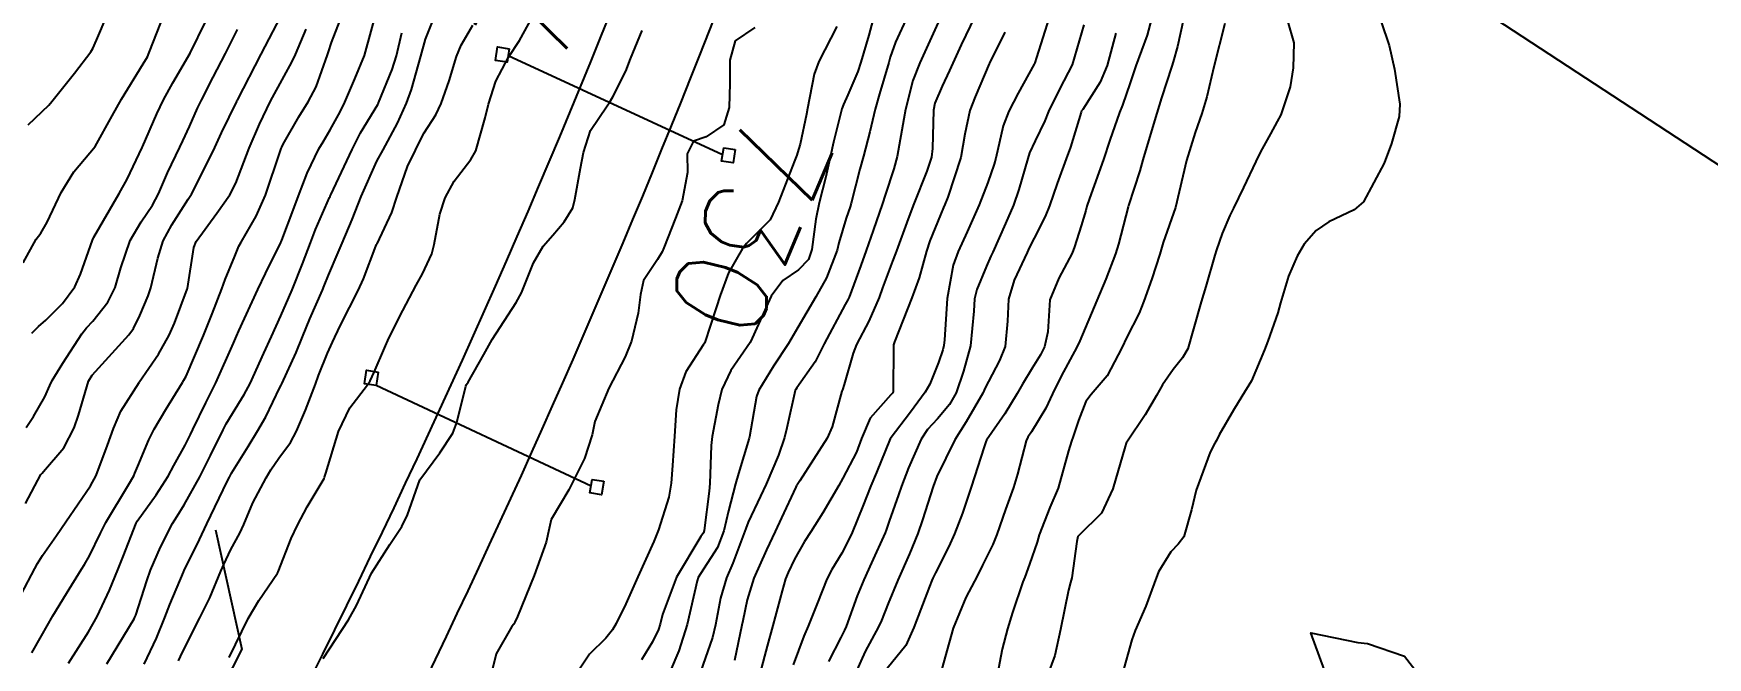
# Model space of a CAD drawing. Header units: metres. Extents: x 318500 to 325275, y 7408834 to 7428799.
# Drawn here: x 320228.5 to 320299.7, y 7412230.3 to 7412256.8 of the extents above; entities that cross this region are included whole.
import ezdxf
from ezdxf.enums import TextEntityAlignment as Align

# ---------------------------------------------------------------- set-up
doc = ezdxf.new("R2010")
doc.units = ezdxf.units.M
doc.header["$MEASUREMENT"] = 0
doc.linetypes.add('CONTINUO', pattern=[0])
for name, color, linetype in [('Cotas', 45, 'Continuous'), ('Curvas de Nivel 1m', 11, 'Continuous'), ('Curvas de Nivel 5m', 15, 'Continuous'), ('Linha Férrea', 20, 'Continuous'), ('Pontes_Viadutos_Tubos', 190, 'Continuous'), ('Pórticos', 45, 'Continuous'), ('TEXTO', 45, 'Continuous')]:
    doc.layers.add(name, color=color, linetype=linetype)
doc.styles.add('Style-STANDARD', font='STANDARD.shx')

msp = doc.modelspace()

# ---------------------------------------------------------------- linework, layer by layer
at = {"layer": 'Curvas de Nivel 1m', "flags": 128}
for points, elevation in [([(320228.144, 7412236.821), (320228.803, 7412238.051), (320228.856, 7412238.115), (320228.922, 7412238.179), (320229.783, 7412239.191), (320230.223, 7412240.031), (320230.406, 7412240.581), (320230.833, 7412242.022), (320230.983, 7412242.281), (320232.549, 7412243.997), (320232.739, 7412244.259), (320233.012, 7412244.818), (320233.363, 7412245.648), (320233.481, 7412245.985), (320233.787, 7412247.244), (320234.009, 7412247.981), (320234.374, 7412248.67), (320235.078, 7412249.755), (320235.212, 7412249.968), (320235.356, 7412250.238), (320236.202, 7412251.954), (320236.497, 7412252.571), (320237.14, 7412253.908), (320237.148, 7412253.931), (320237.165, 7412253.964), (320238.173, 7412255.925), (320239.189, 7412257.852)], 723), ([(320228.263, 7412252.918), (320229.136, 7412253.76), (320229.276, 7412253.91), (320229.387, 7412254.046), (320230.229, 7412255.112), (320230.936, 7412256.023), (320231.02, 7412256.164), (320231.167, 7412256.514), (320231.622, 7412257.575)], 719), ([(320228.424, 7412244.056), (320228.707, 7412244.35), (320229.008, 7412244.612), (320229.73, 7412245.329), (320230.248, 7412246.032), (320230.496, 7412246.57), (320231.002, 7412248.021), (320231.061, 7412248.149), (320232.135, 7412250.004), (320232.475, 7412250.613), (320233.109, 7412251.949), (320233.122, 7412251.977), (320233.732, 7412253.383), (320234.017, 7412253.981), (320234.417, 7412254.708), (320235.16, 7412255.97), (320235.818, 7412257.323)], 721), ([(320229.974, 7412230.033), (320230.833, 7412231.363), (320231.201, 7412232.015), (320231.73, 7412233.134), (320232.078, 7412234.002), (320232.306, 7412234.571), (320232.856, 7412235.991), (320232.901, 7412236.067), (320233.707, 7412237.187), (320234.219, 7412237.977), (320234.468, 7412238.433), (320234.94, 7412239.298), (320235.165, 7412239.749), (320235.266, 7412239.965), (320235.823, 7412241.101), (320236.253, 7412241.951), (320236.997, 7412243.641), (320237.125, 7412243.938), (320237.227, 7412244.16), (320238.042, 7412245.925), (320238.357, 7412246.604), (320239.012, 7412247.911), (320239.028, 7412247.943), (320239.062, 7412248.022), (320239.583, 7412249.404), (320239.764, 7412249.903), (320240.13, 7412250.869), (320240.637, 7412251.895), (320240.815, 7412252.193), (320241.122, 7412252.706), (320241.545, 7412253.473), (320241.739, 7412253.881), (320242.159, 7412254.871), (320242.571, 7412255.869), (320243.108, 7412257.78)], 726), ([(320233.195, 7412229.986), (320233.719, 7412231.093), (320234.081, 7412231.978), (320234.292, 7412232.532), (320234.869, 7412233.903), (320234.892, 7412233.948), (320234.901, 7412233.97), (320235.555, 7412235.296), (320235.862, 7412235.956), (320236.735, 7412237.76), (320236.832, 7412237.941), (320236.861, 7412238.001), (320236.923, 7412238.111), (320237.622, 7412239.248), (320238.041, 7412239.924), (320238.372, 7412240.506), (320238.978, 7412241.746), (320239.031, 7412241.858), (320239.055, 7412241.909), (320239.667, 7412243.237), (320239.938, 7412243.901), (320240.25, 7412244.666), (320240.785, 7412245.892), (320240.856, 7412246.068), (320241.04, 7412246.53), (320241.453, 7412247.485), (320241.626, 7412247.882), (320242.056, 7412248.894), (320242.44, 7412249.87), (320243.105, 7412251.376), (320243.364, 7412251.856), (320243.984, 7412252.99), (320244.369, 7412253.842), (320244.57, 7412254.417), (320244.967, 7412255.833), (320245.177, 7412256.559), (320245.538, 7412257.475)], 728), ([(320234.658, 7412230.135), (320234.825, 7412230.504), (320235.574, 7412231.959), (320235.99, 7412232.816), (320236.466, 7412233.946), (320236.585, 7412234.234), (320236.884, 7412234.869), (320237.267, 7412235.561), (320237.438, 7412235.932), (320237.828, 7412236.845), (320238.394, 7412237.918), (320238.588, 7412238.253), (320238.933, 7412238.744), (320239.433, 7412239.417), (320239.686, 7412239.903), (320240.067, 7412240.795), (320240.493, 7412241.895), (320240.623, 7412242.256), (320241, 7412243.216), (320241.219, 7412243.675), (320241.32, 7412243.885), (320241.562, 7412244.429), (320242.311, 7412245.871), (320242.538, 7412246.367), (320243.058, 7412247.758), (320243.093, 7412247.826), (320243.109, 7412247.859), (320243.742, 7412249.188), (320243.959, 7412249.847), (320244.411, 7412251.148), (320244.744, 7412251.835), (320244.865, 7412252.083), (320245.121, 7412252.572), (320245.616, 7412253.342), (320245.843, 7412253.823), (320246.182, 7412254.792), (320246.495, 7412255.817), (320246.684, 7412256.306), (320247.183, 7412257.159)], 729), ([(320264.264, 7412257.579), (320264.038, 7412256.725), (320263.696, 7412255.585), (320263.566, 7412255.184), (320263.149, 7412254.197), (320262.957, 7412253.778), (320262.892, 7412253.594), (320262.542, 7412252.176), (320262.409, 7412251.601), (320262.205, 7412250.708), (320261.925, 7412249.607), (320261.78, 7412248.909), (320261.618, 7412247.612), (320261.475, 7412247.193), (320261.047, 7412246.754), (320260.376, 7412246.294), (320259.882, 7412245.637), (320259.01, 7412243.695), (320258.996, 7412243.665), (320258.173, 7412242.477), (320257.785, 7412241.662), (320257.624, 7412241.009), (320257.365, 7412239.666), (320257.326, 7412239.287), (320257.276, 7412237.667), (320257.246, 7412237.346), (320257.026, 7412235.669), (320256.997, 7412235.571), (320256.896, 7412235.416), (320255.85, 7412233.685), (320255.26, 7412232.099), (320255.161, 7412231.695), (320255.083, 7412231.46), (320254.839, 7412230.945), (320254.36, 7412230.174)], 729), ([(320265.695, 7412257.562), (320265.179, 7412256.425), (320264.952, 7412255.793), (320264.887, 7412255.573), (320264.496, 7412254.231), (320264.308, 7412253.578), (320264.081, 7412252.625), (320263.812, 7412251.583), (320263.66, 7412251.029), (320263.285, 7412249.588), (320263.238, 7412249.439), (320263.08, 7412248.953), (320262.764, 7412247.895), (320262.689, 7412247.596), (320262.237, 7412246.407), (320261.778, 7412245.609), (320261.017, 7412244.305), (320260.626, 7412243.626), (320259.977, 7412242.654), (320259.358, 7412241.644), (320259.256, 7412241.366), (320258.962, 7412239.65), (320258.949, 7412239.599), (320258.491, 7412238.098), (320258.372, 7412237.656), (320258.063, 7412236.509), (320257.862, 7412235.66), (320257.6, 7412234.952), (320256.872, 7412233.825), (320256.775, 7412233.671), (320256.728, 7412233.531), (320256.312, 7412231.678), (320255.96, 7412230.556), (320255.588, 7412229.688)], 728), ([(320267.064, 7412257.417), (320266.208, 7412255.554), (320265.918, 7412254.8), (320265.596, 7412253.563), (320265.528, 7412253.17), (320265.249, 7412251.568), (320265.105, 7412251.044), (320264.74, 7412249.927), (320264.623, 7412249.575), (320264.218, 7412248.433), (320263.921, 7412247.581), (320263.695, 7412246.939), (320263.197, 7412245.588), (320263.145, 7412245.473), (320263.027, 7412245.277), (320262.14, 7412243.603), (320261.759, 7412242.848), (320260.982, 7412241.735), (320260.932, 7412241.669), (320260.909, 7412241.621), (320260.547, 7412240.035), (320260.446, 7412239.628), (320260.189, 7412238.878), (320259.667, 7412237.639), (320259.433, 7412237.132), (320258.906, 7412236.024), (320258.8, 7412235.752), (320258.767, 7412235.651), (320258.257, 7412234.279), (320257.988, 7412233.659), (320257.727, 7412232.796), (320257.513, 7412231.663), (320257.38, 7412231.127), (320256.88, 7412229.669)], 727), ([(320268.547, 7412257.52), (320267.964, 7412256.315), (320267.609, 7412255.533), (320267.47, 7412255.231), (320267.155, 7412254.565), (320266.848, 7412253.841), (320266.793, 7412253.545), (320266.753, 7412251.908), (320266.705, 7412251.546), (320266.506, 7412250.951), (320265.961, 7412249.557), (320265.713, 7412248.928), (320265.218, 7412247.568), (320265.176, 7412247.45), (320265.053, 7412247.118), (320264.628, 7412245.982), (320264.482, 7412245.575), (320264.035, 7412244.565), (320263.521, 7412243.585), (320263.373, 7412243.218), (320262.984, 7412241.875), (320262.916, 7412241.656), (320262.897, 7412241.591), (320262.474, 7412240.08), (320262.265, 7412239.6), (320261.098, 7412237.783), (320260.985, 7412237.619), (320260.963, 7412237.586), (320260.929, 7412237.522), (320260.32, 7412236.218), (320260.048, 7412235.633), (320259.679, 7412234.847), (320259.146, 7412233.646), (320258.861, 7412232.721), (320258.673, 7412231.831), (320258.637, 7412231.652), (320258.328, 7412230.154)], 726), ([(320271.715, 7412257.482), (320271.173, 7412255.786), (320271.102, 7412255.56), (320271.075, 7412255.491), (320270.392, 7412254.257), (320269.999, 7412253.501), (320269.763, 7412252.871), (320269.44, 7412251.507), (320269.37, 7412251.245), (320269.1, 7412250.471), (320268.729, 7412249.515), (320268.23, 7412248.365), (320267.846, 7412247.528), (320267.635, 7412246.947), (320267.367, 7412245.535), (320267.262, 7412243.785), (320267.235, 7412243.537), (320267.192, 7412243.353), (320266.999, 7412242.819), (320266.631, 7412241.9), (320266.441, 7412241.548), (320265.817, 7412240.707), (320264.95, 7412239.57), (320264.366, 7412238.145), (320264.129, 7412237.578), (320263.784, 7412236.714), (320263.331, 7412235.586), (320263.194, 7412235.288), (320262.887, 7412234.706), (320262.46, 7412234.012), (320262.245, 7412233.599), (320261.858, 7412232.603), (320261.454, 7412231.611), (320261.273, 7412231.184), (320260.825, 7412229.964)], 724), ([(320273.187, 7412257.164), (320272.699, 7412255.467), (320272.169, 7412254.46), (320271.684, 7412253.482), (320271.525, 7412253.094), (320271.121, 7412252.243), (320270.878, 7412251.728), (320270.802, 7412251.493), (320270.428, 7412250.166), (320270.191, 7412249.499), (320269.862, 7412248.718), (320269.321, 7412247.507), (320269.237, 7412247.329), (320269.051, 7412246.913), (320268.631, 7412245.921), (320268.54, 7412245.517), (320268.504, 7412244.997), (320268.362, 7412243.52), (320268.075, 7412242.443), (320267.752, 7412241.528), (320267.478, 7412241.027), (320266.963, 7412240.427), (320266.537, 7412239.965), (320266.262, 7412239.55), (320265.723, 7412238.343), (320265.424, 7412237.563), (320265.298, 7412237.191), (320264.907, 7412236.064), (320264.779, 7412235.694), (320264.73, 7412235.572), (320264.154, 7412234.304), (320263.823, 7412233.58), (320263.544, 7412232.902), (320263.07, 7412231.588), (320263.003, 7412231.433), (320262.843, 7412231.122), (320262.317, 7412230.109)], 723), ([(320276.069, 7412257.421), (320275.879, 7412256.727), (320275.404, 7412255.428), (320275.342, 7412255.254), (320275.159, 7412254.709), (320274.829, 7412253.751), (320274.711, 7412253.436), (320274.295, 7412252.27), (320274.023, 7412251.446), (320273.432, 7412249.793), (320273.321, 7412249.457), (320273.269, 7412249.276), (320273.077, 7412248.622), (320272.799, 7412247.728), (320272.696, 7412247.465), (320272.124, 7412246.393), (320271.739, 7412245.479), (320271.652, 7412244.116), (320271.51, 7412243.482), (320271.345, 7412243.145), (320270.996, 7412242.567), (320270.58, 7412241.9), (320270.346, 7412241.496), (320269.832, 7412240.637), (320269.051, 7412239.509), (320269.015, 7412239.444), (320268.947, 7412239.234), (320268.395, 7412237.518), (320268.028, 7412236.409), (320267.69, 7412235.528), (320267.437, 7412234.987), (320266.875, 7412233.876), (320266.769, 7412233.644), (320266.727, 7412233.542), (320266.619, 7412233.295), (320265.949, 7412231.554), (320265.609, 7412230.788), (320264.823, 7412229.801)], 721), ([(320279.188, 7412257.223), (320278.723, 7412255.387), (320278.43, 7412254.112), (320278.213, 7412253.394), (320277.934, 7412252.592), (320277.565, 7412251.403), (320277.09, 7412249.41), (320276.569, 7412247.913), (320276.418, 7412247.416), (320276.087, 7412246.377), (320275.744, 7412245.423), (320275.538, 7412244.912), (320275.015, 7412243.885), (320274.803, 7412243.433), (320274.179, 7412242.255), (320273.502, 7412241.452), (320273.279, 7412241.152), (320272.963, 7412240.354), (320272.741, 7412239.675), (320272.664, 7412239.464), (320272.542, 7412239.062), (320272.099, 7412237.472), (320271.743, 7412236.652), (320271.29, 7412235.484), (320271.199, 7412235.182), (320270.881, 7412234.249), (320270.672, 7412233.693), (320270.596, 7412233.493), (320270.16, 7412232.193), (320269.942, 7412231.499), (320269.71, 7412230.628), (320269.499, 7412229.503)], 719), ([(320281.851, 7412257.343), (320282.122, 7412256.399), (320282.105, 7412255.341), (320281.971, 7412254.529), (320281.572, 7412253.346), (320281.424, 7412253.058), (320281.128, 7412252.534), (320280.709, 7412251.764), (320280.506, 7412251.359), (320279.984, 7412250.252), (320279.556, 7412249.373), (320279.402, 7412249.058), (320279.074, 7412248.293), (320278.839, 7412247.608), (320278.771, 7412247.384), (320278.385, 7412246.044), (320278.18, 7412245.393), (320277.863, 7412244.242), (320277.61, 7412243.401), (320277.39, 7412243.018), (320276.997, 7412242.513), (320276.536, 7412241.865), (320276.275, 7412241.417), (320275.8, 7412240.589), (320275.023, 7412239.429), (320274.994, 7412239.385), (320274.948, 7412239.248), (320274.423, 7412237.438), (320273.948, 7412236.411), (320272.971, 7412235.459), (320272.934, 7412235.425), (320272.896, 7412235.201), (320272.677, 7412233.658), (320272.628, 7412233.464), (320272.538, 7412233.136), (320272.201, 7412231.47), (320271.952, 7412230.354), (320271.634, 7412229.478)], 718), ([(320285.848, 7412257.29), (320286.187, 7412256.292), (320286.413, 7412255.281), (320286.634, 7412253.791), (320286.604, 7412253.278), (320286.279, 7412252.126), (320285.969, 7412251.287), (320285.093, 7412249.649), (320284.695, 7412249.306), (320283.609, 7412248.795), (320283.077, 7412248.432), (320282.56, 7412247.843), (320282.263, 7412247.338), (320281.901, 7412246.488), (320281.562, 7412245.345), (320281.451, 7412244.921), (320281.014, 7412243.72), (320280.881, 7412243.352), (320280.32, 7412242.03), (320279.911, 7412241.366), (320279.557, 7412240.785), (320278.955, 7412239.74), (320278.832, 7412239.502), (320278.768, 7412239.383), (320278.567, 7412239.006), (320277.968, 7412237.394), (320277.767, 7412236.548), (320277.438, 7412235.402), (320277.209, 7412235.092), (320276.89, 7412234.764), (320276.372, 7412233.921), (320276.185, 7412233.417), (320275.829, 7412232.452), (320275.381, 7412231.425), (320275.239, 7412231.031), (320274.822, 7412229.558)], 717), ([(320227.958, 7412232.955), (320228.546, 7412234.053), (320228.661, 7412234.264), (320228.878, 7412234.609), (320229.467, 7412235.465), (320229.862, 7412236.036), (320230.916, 7412237.575), (320231.15, 7412238.017), (320231.643, 7412239.306), (320231.893, 7412240.006), (320232.21, 7412240.752), (320232.98, 7412241.962), (320232.992, 7412241.978), (320233.804, 7412243.17), (320234.264, 7412243.977), (320234.491, 7412244.492), (320235.029, 7412245.928), (320235.042, 7412245.958), (320235.313, 7412247.71), (320235.416, 7412247.965), (320236.287, 7412249.161), (320236.839, 7412249.944), (320237.095, 7412250.444), (320237.671, 7412251.932), (320238.106, 7412252.944), (320238.578, 7412253.918), (320239.156, 7412254.991), (320239.484, 7412255.588), (320239.638, 7412255.905), (320240.092, 7412256.99)], 724), ([(320228.173, 7412240.058), (320228.493, 7412240.519), (320228.97, 7412241.354), (320229.181, 7412241.843), (320229.28, 7412242.045), (320229.736, 7412242.787), (320230.548, 7412244.027), (320230.744, 7412244.284), (320231.008, 7412244.566), (320231.656, 7412245.375), (320231.963, 7412246.006), (320232.202, 7412246.843), (320232.601, 7412247.997), (320233.068, 7412248.798), (320233.558, 7412249.503), (320233.813, 7412249.983), (320234.192, 7412250.88), (320234.711, 7412251.974), (320234.846, 7412252.241), (320235.123, 7412252.849), (320235.472, 7412253.628), (320235.633, 7412253.963), (320236.137, 7412254.942), (320236.66, 7412255.947), (320236.827, 7412256.283), (320237.176, 7412256.977)], 722), ([(320231.611, 7412230.008), (320232.768, 7412231.92), (320232.809, 7412231.99), (320232.818, 7412232.012), (320232.841, 7412232.08), (320233.309, 7412233.54), (320233.471, 7412233.984), (320233.895, 7412234.969), (320234.402, 7412235.975), (320234.597, 7412236.28), (320234.908, 7412236.759), (320235.573, 7412237.96), (320236.023, 7412238.864), (320236.555, 7412239.946), (320236.692, 7412240.205), (320236.961, 7412240.646), (320237.456, 7412241.45), (320237.708, 7412241.929), (320238.294, 7412243.215), (320238.613, 7412243.916), (320239.019, 7412244.801), (320239.359, 7412245.575), (320239.5, 7412245.905), (320239.937, 7412247.011), (320240.273, 7412247.898), (320240.496, 7412248.468), (320241.089, 7412249.826), (320241.11, 7412249.87), (320241.117, 7412249.89), (320241.141, 7412249.94), (320242.045, 7412251.876), (320242.412, 7412252.58), (320243.139, 7412253.785), (320243.165, 7412253.834), (320243.179, 7412253.859), (320243.749, 7412255.264), (320243.936, 7412255.849), (320244.162, 7412256.828)], 727), ([(320240.823, 7412230.238), (320241.897, 7412231.874), (320242.239, 7412232.479), (320242.87, 7412233.86), (320243.654, 7412235.083), (320244.164, 7412235.841), (320244.405, 7412236.341), (320244.93, 7412237.83), (320245.789, 7412238.974), (320246.338, 7412239.816), (320246.51, 7412240.261), (320246.887, 7412241.811), (320246.916, 7412241.875), (320246.982, 7412241.974), (320247.649, 7412243.151), (320248.008, 7412243.795), (320249.026, 7412245.366), (320249.263, 7412245.777), (320249.772, 7412247.047), (320250.184, 7412247.763), (320250.594, 7412248.23), (320251.076, 7412248.791), (320251.438, 7412249.394), (320251.534, 7412249.746), (320251.767, 7412251.08), (320251.891, 7412251.742), (320252.192, 7412252.671), (320252.899, 7412253.732), (320253.003, 7412253.87), (320253.146, 7412254.107), (320253.691, 7412255.193), (320253.902, 7412255.719), (320254.397, 7412256.927)], 731), ([(320259.184, 7412257.051), (320258.346, 7412256.49), (320258.13, 7412255.66), (320258.124, 7412254.691), (320258.091, 7412253.66), (320257.869, 7412252.922), (320257.121, 7412252.407), (320256.571, 7412252.226), (320256.305, 7412251.682), (320256.318, 7412250.897), (320256.089, 7412249.685), (320255.815, 7412248.953), (320255.313, 7412247.696), (320255.24, 7412247.514), (320255.052, 7412247.189), (320254.449, 7412246.299), (320254.32, 7412245.711), (320254.226, 7412244.915), (320253.935, 7412243.716), (320253.666, 7412243.054), (320252.98, 7412241.73), (320252.384, 7412240.311), (320252.264, 7412239.737), (320251.945, 7412238.735), (320251.444, 7412237.745), (320251.271, 7412237.4), (320250.916, 7412236.803), (320250.527, 7412236.135), (320250.442, 7412235.757), (320250.303, 7412235.171), (320249.799, 7412233.766), (320249.088, 7412232.012), (320248.98, 7412231.778), (320248.93, 7412231.698), (320248.847, 7412231.599), (320248.185, 7412230.435), (320248.03, 7412229.792)], 731), ([(320274.554, 7412256.809), (320274.176, 7412255.445), (320273.881, 7412254.728), (320273.142, 7412253.575), (320273.094, 7412253.507), (320273.073, 7412253.461), (320272.617, 7412251.968), (320272.438, 7412251.47), (320272.051, 7412250.427), (320271.726, 7412249.48), (320271.542, 7412249.024), (320271.069, 7412248.099), (320270.868, 7412247.687), (320270.778, 7412247.493), (320270.22, 7412246.321), (320269.978, 7412245.501), (320269.945, 7412244.577), (320269.844, 7412243.502), (320269.599, 7412242.906), (320268.983, 7412241.715), (320268.921, 7412241.571), (320268.896, 7412241.511), (320268.187, 7412240.296), (320267.7, 7412239.529), (320266.934, 7412237.969), (320266.778, 7412237.542), (320266.326, 7412236.131), (320266.123, 7412235.552), (320265.765, 7412234.679), (320265.28, 7412233.564), (320264.86, 7412232.572), (320264.577, 7412231.849), (320264.445, 7412231.574), (320263.888, 7412230.526), (320263.464, 7412229.584)], 722), ([(320283.594, 7412229.318), (320282.85, 7412231.33), (320284.844, 7412230.914), (320285.262, 7412230.875), (320286.836, 7412230.337), (320287.66, 7412229.262)], 717)]:
    msp.add_lwpolyline(points, dxfattribs=dict(at, elevation=elevation))
at = {"layer": 'Curvas de Nivel 5m', "flags": 128}
for points, elevation in [([(320228.412, 7412230.467), (320228.831, 7412231.199), (320229.314, 7412232.043), (320229.888, 7412233.001), (320230.532, 7412234.025), (320230.664, 7412234.232), (320230.879, 7412234.594), (320231.342, 7412235.565), (320231.57, 7412236.01), (320232.537, 7412237.617), (320232.753, 7412237.993), (320232.805, 7412238.108), (320232.926, 7412238.415), (320233.395, 7412239.533), (320233.625, 7412239.983), (320234.121, 7412240.82), (320234.834, 7412241.971), (320234.891, 7412242.061), (320234.983, 7412242.241), (320235.718, 7412243.959), (320236.088, 7412244.88), (320236.499, 7412245.948), (320236.643, 7412246.338), (320237.051, 7412247.336), (320237.231, 7412247.764), (320237.324, 7412247.936), (320237.963, 7412249.04), (320238.359, 7412249.921), (320238.987, 7412251.79), (320239.028, 7412251.911), (320239.054, 7412251.968), (320239.113, 7412252.09), (320239.775, 7412253.259), (320240.181, 7412253.9), (320240.514, 7412254.532), (320241.002, 7412255.892), (320241.044, 7412256.019), (320241.175, 7412256.412), (320241.736, 7412257.882)], 725), ([(320228.047, 7412247.058), (320228.61, 7412248.054), (320228.796, 7412248.319), (320229.067, 7412248.776), (320229.662, 7412250.041), (320230.203, 7412250.924), (320231.11, 7412251.992), (320231.832, 7412253.307), (320232.231, 7412254.004), (320233.155, 7412255.51), (320233.335, 7412255.811), (320233.414, 7412255.987), (320233.911, 7412257.251)], 720), ([(320236.823, 7412230.27), (320237.629, 7412231.928), (320238.081, 7412232.692), (320238.869, 7412233.863), (320238.889, 7412233.89), (320238.896, 7412233.91), (320239.461, 7412235.335), (320239.721, 7412235.902), (320240.133, 7412236.673), (320240.854, 7412237.891), (320240.877, 7412237.944), (320240.932, 7412238.11), (320241.464, 7412239.882), (320241.954, 7412240.887), (320242.697, 7412241.864), (320242.811, 7412242.034), (320242.988, 7412242.402), (320243.429, 7412243.428), (320243.614, 7412243.851), (320244.204, 7412245.025), (320244.629, 7412245.836), (320244.769, 7412246.099), (320245.041, 7412246.584), (320245.446, 7412247.434), (320245.546, 7412247.825), (320245.781, 7412249.121), (320246.014, 7412249.821), (320246.397, 7412250.517), (320247.106, 7412251.445), (320247.315, 7412251.807), (320247.717, 7412253.215), (320247.851, 7412253.799), (320248.171, 7412254.779), (320248.707, 7412255.787), (320249.177, 7412256.505), (320249.868, 7412257.77)], 730), ([(320277.428, 7412257.406), (320277.178, 7412256.242), (320276.99, 7412255.594), (320276.93, 7412255.412), (320276.499, 7412254.067), (320276.292, 7412253.418), (320276.021, 7412252.527), (320275.706, 7412251.424), (320275.571, 7412250.96), (320275.091, 7412249.489), (320275.074, 7412249.43), (320274.662, 7412247.84), (320274.535, 7412247.438), (320274.123, 7412246.364), (320273.748, 7412245.449), (320273.013, 7412243.729), (320272.886, 7412243.462), (320272.23, 7412242.233), (320271.857, 7412241.477), (320271.575, 7412240.877), (320270.956, 7412239.873), (320270.803, 7412239.641), (320270.736, 7412239.492), (320270.368, 7412238.064), (320270.19, 7412237.497), (320269.85, 7412236.567), (320269.49, 7412235.504), (320269.321, 7412235.078), (320268.88, 7412234.195), (320268.65, 7412233.737), (320268.531, 7412233.515), (320268.164, 7412232.822), (320267.633, 7412231.528), (320267.458, 7412230.914), (320267.082, 7412229.536)], 720), ([(320262.679, 7412257.091), (320261.914, 7412255.609), (320261.706, 7412255.067), (320261.431, 7412253.616), (320261.389, 7412253.364), (320261.117, 7412252.093), (320261.009, 7412251.724), (320260.975, 7412251.622), (320260.896, 7412251.411), (320260.199, 7412249.633), (320259.844, 7412248.873), (320259.067, 7412248.095), (320258.835, 7412247.88), (320258.664, 7412247.654), (320258.072, 7412246.633), (320257.709, 7412245.663), (320257.545, 7412245.145), (320257.058, 7412243.67), (320257.045, 7412243.634), (320257.009, 7412243.58), (320256.249, 7412242.423), (320255.978, 7412241.685), (320255.846, 7412240.808), (320255.763, 7412239.688), (320255.68, 7412238.431), (320255.629, 7412237.69), (320255.527, 7412237.084), (320255.092, 7412235.697), (320254.893, 7412235.205), (320254.208, 7412233.71), (320253.699, 7412232.558), (320253.29, 7412231.723), (320253.125, 7412231.447), (320252.841, 7412231.1), (320252.152, 7412230.415), (320251.699, 7412229.741)], 730), ([(320269.829, 7412256.858), (320269.17, 7412255.546), (320269.154, 7412255.51), (320268.561, 7412254.106), (320268.338, 7412253.522), (320268.131, 7412252.519), (320267.957, 7412251.527), (320267.398, 7412249.84), (320267.278, 7412249.537), (320267.22, 7412249.406), (320267.083, 7412249.09), (320266.632, 7412247.981), (320266.493, 7412247.549), (320266.178, 7412246.418), (320265.876, 7412245.557), (320265.138, 7412243.695), (320265.095, 7412243.569), (320265.09, 7412243.488), (320265.07, 7412241.569), (320265.043, 7412241.506), (320264.978, 7412241.441), (320264.091, 7412240.451), (320263.73, 7412239.582), (320263.521, 7412239.007), (320262.933, 7412237.895), (320262.758, 7412237.593), (320262.088, 7412236.427), (320261.575, 7412235.61), (320261.307, 7412235.201), (320260.883, 7412234.457), (320260.607, 7412233.891), (320260.5, 7412233.626), (320260.351, 7412233.114), (320259.957, 7412231.633), (320259.719, 7412230.754), (320259.417, 7412229.641)], 725)]:
    msp.add_lwpolyline(points, dxfattribs=dict(at, elevation=elevation))
at = {"layer": 'Linha Férrea'}
for points in [[(320008.849, 7411791.346), (320030.524, 7411841.112, -0.005892), (320095.469, 7411981.456, -0.040973), (320184.859, 7412131.817, 0.030174), (320242.249, 7412223.402, 0.087341), (320281.936, 7412354.899, 0.031269), (320283.315, 7412417.5, 0.049266), (320270.595, 7412500.199, 0.016981), (320242.602, 7412592.989, -0.039479), (320216.599, 7412699.687, -0.043029)], [(319999.761, 7411780.131, -0.012111), (320067.92, 7411932.396), (320093.517, 7411986.921, -0.031236), (320158.178, 7412099.316), (320188.302, 7412144.403, 0.023786), (320233.279, 7412216.127, 0.100375), (320277.452, 7412355.71, 0.039979), (320279.279, 7412418.607, 0.052818), (320266.401, 7412501.008, 0.015985), (320243.121, 7412578.113, -0.022066), (320218.658, 7412665.024, -0.057292)]]:
    msp.add_lwpolyline(points, format="xyb", dxfattribs=at)
at = {"layer": 'Pontes_Viadutos_Tubos'}
msp.add_lwpolyline([(320236.237, 7412235.702), (320237.355, 7412230.634), (320232.982, 7412222.052), (320222.44, 7412203.437), (320220.944, 7412200.783), (320215.85, 7412200.793)], dxfattribs=at)
at = {"layer": 'Pórticos'}
for points in [[(320248.734, 7412256.149), (320248.645, 7412255.579), (320248.151, 7412255.657), (320248.241, 7412256.227)], [(320258.356, 7412251.867), (320258.266, 7412251.297), (320257.773, 7412251.375), (320257.862, 7412251.945)], [(320243.158, 7412242.406), (320243.069, 7412241.835), (320242.576, 7412241.913), (320242.665, 7412242.483)], [(320252.755, 7412237.765), (320252.665, 7412237.195), (320252.172, 7412237.273), (320252.262, 7412237.843)]]:
    msp.add_lwpolyline(points, close=True, dxfattribs=at)
for points in [[(320248.689, 7412255.864), (320257.818, 7412251.66)], [(320252.217, 7412237.558), (320243.069, 7412241.835)]]:
    msp.add_lwpolyline(points, dxfattribs=at)
at = {"layer": 'TEXTO', "linetype": 'CONTINUO'}
msp.add_polyline3d([(320272.953, 7412269.043, 0), (320362.019, 7412210.805, 0)], dxfattribs=at)

# ---------------------------------------------------------------- texts
at = {"layer": 'Cotas', "style": 'Style-STANDARD'}
for rotation, p in [(66.7853, (320250.774, 7412260.258, 730)), (247.13015, (320258.991, 7412248.619, 730))]:
    msp.add_text('730', height=4, rotation=rotation, dxfattribs=at).set_placement(p, align=Align.MIDDLE_CENTER)

doc.saveas('drawing.dxf')
